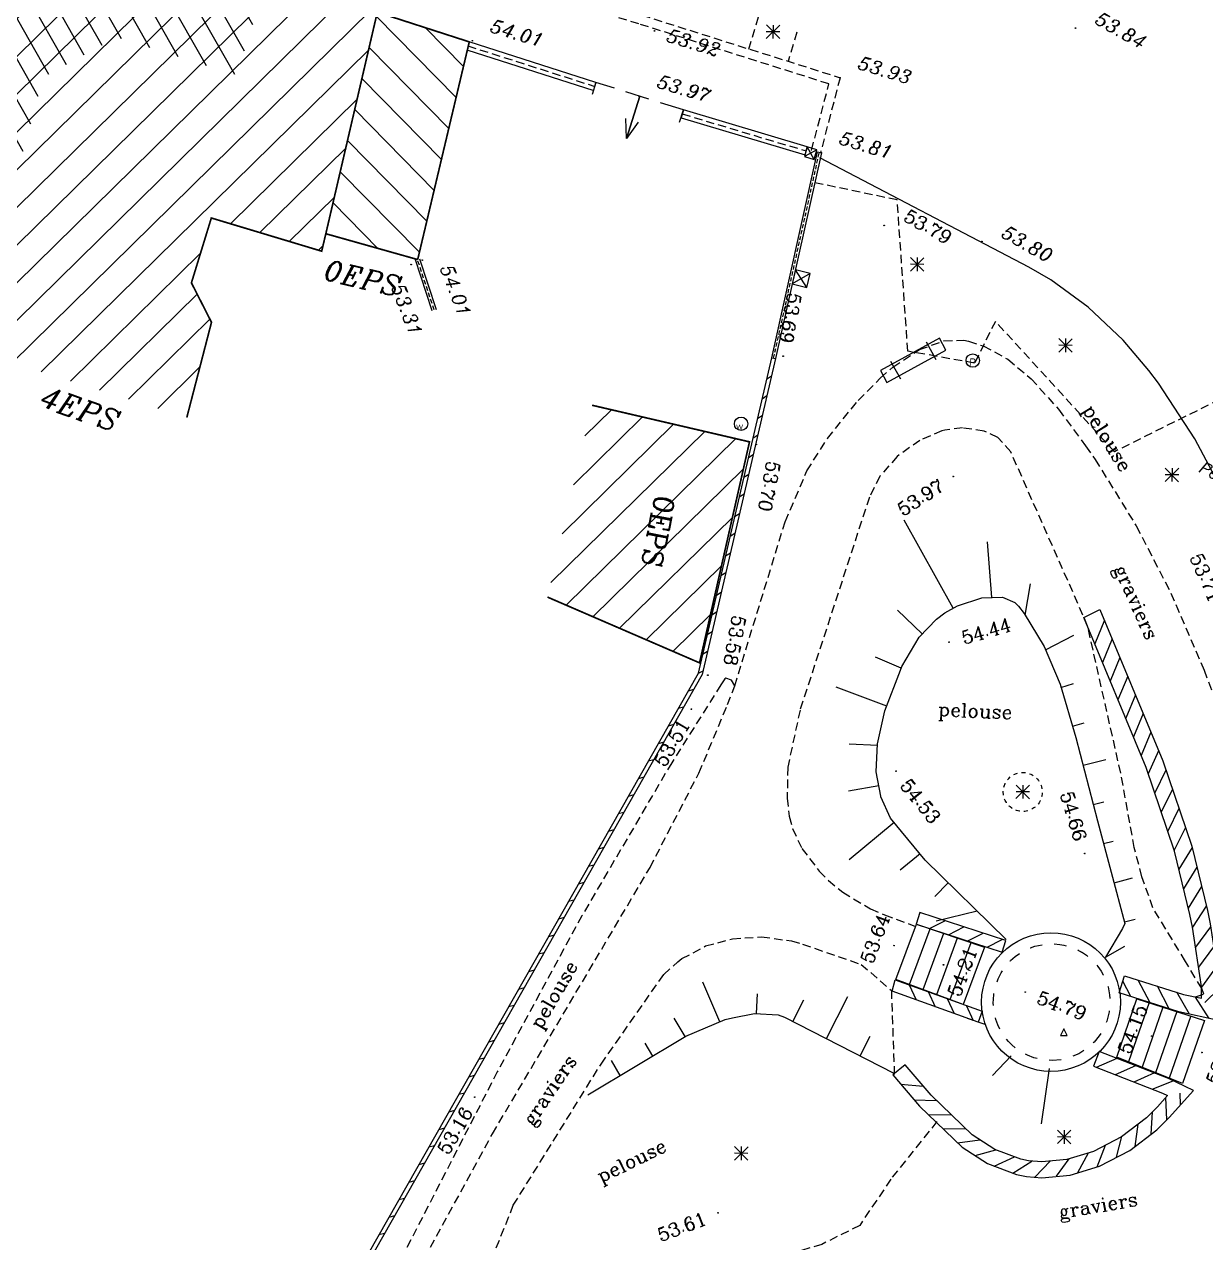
# Model space of a CAD drawing. Extents: x 661856 to 662117, y 6866905 to 6867165.
# Drawn here: x 661922.36 to 661957.48, y 6867058.15 to 6867094.37 of the extents above; entities that cross this region are included whole.
import ezdxf
from ezdxf.enums import TextEntityAlignment as Align

# ---------------------------------------------------------------- set-up
doc = ezdxf.new("R2010")
doc.units = 0
for name, pattern in [('CONTINU', [0]), ('DISCONTIN', [0.75, 0.5, -0.25]), ('HIDDEN', [0.375, 0.25, -0.125]), ('PARALLEL', [0])]:
    doc.linetypes.add(name, pattern=pattern)
doc.layers.get('0').update_dxf_attribs({"linetype": 'CONTINUOUS'})
for name, color, linetype in [('ACCES', 7, 'CONTINU'), ('ARBRES', 3, 'CONTINU'), ('BATI', 6, 'CONTINUOUS'), ('CANEVAS_GEODES', 5, 'CONTINU'), ('CLOTURE', 7, 'CONTINU'), ('COTE_ALTI', 8, 'CONTINU'), ('ESCALIER', 7, 'CONTINU'), ('HACHURE', 7, 'CONTINUOUS'), ('LIGNE_DIVERS', 7, 'CONTINU'), ('MOB-URB', 6, 'CONTINU'), ('MUR', 7, 'CONTINU'), ('NOM_DE_VOIE', 7, 'CONTINU'), ('OBJET_ELECTRIC', 3, 'CONTINU'), ('OUVRAGE_ART_DA', 7, 'CONTINU'), ('OUVRAGE_ART_PI', 7, 'CONTINU'), ('TALUS', 3, 'CONTINU')]:
    doc.layers.add(name, color=color, linetype=linetype)
doc.styles.add('COMPLEX', font='COMPLEX')
doc.styles.add('ITALIC', font='italic.shx', dxfattribs={"height": 0.6})
doc.styles.get("Standard").update_dxf_attribs({"font": 'ARIALUNI.ttf', "height": 2})

# ---------------------------------------------------------------- blocks, each defined once
blk = doc.blocks.new('*X154')
at = {"layer": 'BATI', "color": 7, "linetype": 'CONTINU'}
for p, q in [((610577.137, 133585.394), (610579.17, 133587.427)), ((610577.462, 133586.85), (610578.245, 133587.634)), ((610576.485, 133582.48), (610581.019, 133587.013)), ((610576.811, 133583.937), (610580.095, 133587.22)), ((610576.949, 133581.811), (610581.944, 133586.807)), ((610577.744, 133581.475), (610582.179, 133585.911)), ((610578.539, 133581.139), (610581.866, 133584.466)), ((610579.334, 133580.803), (610581.552, 133583.021)), ((610580.13, 133580.467), (610581.239, 133581.576))]:
    blk.add_line(p, q, dxfattribs=at)
blk = doc.blocks.new('*X155')
at = {"layer": 'MUR', "color": 7, "linetype": 'CONTINU'}
for p, q in [((610582.992, 133588.669), (610582.848, 133588.577)), ((610582.861, 133588.083), (610582.717, 133587.992)), ((610582.731, 133587.498), (610582.586, 133587.406)), ((610582.6, 133586.912), (610582.455, 133586.82)), ((610582.469, 133586.327), (610582.324, 133586.235)), ((610582.338, 133585.741), (610582.193, 133585.649)), ((610582.207, 133585.156), (610582.062, 133585.064)), ((610582.076, 133584.57), (610581.931, 133584.478)), ((610581.945, 133583.984), (610581.801, 133583.893)), ((610581.814, 133583.399), (610581.67, 133583.307)), ((610581.683, 133582.813), (610581.539, 133582.722)), ((610581.552, 133582.228), (610581.408, 133582.136)), ((610581.421, 133581.642), (610581.277, 133581.551)), ((610581.291, 133581.057), (610581.146, 133580.965)), ((610581.16, 133580.471), (610581.015, 133580.379)), ((610581.029, 133579.886), (610580.883, 133579.813)), ((610580.756, 133579.335), (610580.592, 133579.289)), ((610580.464, 133578.811), (610580.3, 133578.764)), ((610580.172, 133578.287), (610580.008, 133578.24)), ((610579.88, 133577.763), (610579.716, 133577.716)), ((610579.588, 133577.239), (610579.424, 133577.192)), ((610579.296, 133576.715), (610579.132, 133576.668)), ((610579.005, 133576.19), (610578.84, 133576.143)), ((610578.713, 133575.666), (610578.548, 133575.619)), ((610578.421, 133575.142), (610578.256, 133575.095)), ((610578.129, 133574.618), (610577.964, 133574.571)), ((610577.837, 133574.094), (610577.672, 133574.047)), ((610577.545, 133573.569), (610577.38, 133573.523)), ((610577.253, 133573.045), (610577.088, 133572.998)), ((610576.961, 133572.521), (610576.796, 133572.474)), ((610576.669, 133571.997), (610576.504, 133571.95)), ((610576.377, 133571.473), (610576.212, 133571.426)), ((610576.085, 133570.948), (610575.921, 133570.902)), ((610575.793, 133570.424), (610575.629, 133570.377)), ((610575.501, 133569.9), (610575.337, 133569.853)), ((610575.209, 133569.376), (610575.045, 133569.329)), ((610574.917, 133568.852), (610574.753, 133568.805)), ((610574.625, 133568.328), (610574.461, 133568.281)), ((610574.334, 133567.803), (610574.169, 133567.757)), ((610574.042, 133567.279), (610573.877, 133567.232)), ((610573.75, 133566.755), (610573.585, 133566.708)), ((610573.458, 133566.231), (610573.293, 133566.184)), ((610573.166, 133565.707), (610573.001, 133565.66)), ((610572.874, 133565.182), (610572.709, 133565.136)), ((610572.582, 133564.658), (610572.417, 133564.611)), ((610572.29, 133564.134), (610572.125, 133564.087)), ((610571.998, 133563.61), (610571.833, 133563.563)), ((610571.706, 133563.086), (610571.541, 133563.039)), ((610571.414, 133562.561), (610571.249, 133562.515)), ((610571.122, 133562.037), (610570.958, 133561.99)), ((610570.83, 133561.513), (610570.666, 133561.466)), ((610570.538, 133560.989), (610570.374, 133560.942)), ((610570.246, 133560.465), (610570.092, 133560.391)), ((610570.142, 133559.9), (610570.005, 133559.798)), ((610570.056, 133559.306), (610569.918, 133559.204)), ((610569.969, 133558.713), (610569.832, 133558.61)), ((610569.882, 133558.119), (610569.745, 133558.017)), ((610569.796, 133557.525), (610569.658, 133557.423)), ((610569.709, 133556.931), (610569.572, 133556.829)), ((610569.622, 133556.338), (610569.485, 133556.235)), ((610569.536, 133555.744), (610569.398, 133555.642)), ((610569.449, 133555.15), (610569.312, 133555.048)), ((610569.362, 133554.557), (610569.225, 133554.454)), ((610569.276, 133553.963), (610569.138, 133553.861)), ((610569.189, 133553.369), (610569.052, 133553.267)), ((610569.102, 133552.776), (610568.965, 133552.673)), ((610569.016, 133552.182), (610568.878, 133552.08)), ((610568.929, 133551.588), (610568.792, 133551.486)), ((610568.842, 133550.994), (610568.705, 133550.892)), ((610568.756, 133550.401), (610568.619, 133550.298)), ((610568.669, 133549.807), (610568.532, 133549.705)), ((610568.582, 133549.213), (610568.445, 133549.111)), ((610568.494, 133548.62), (610568.357, 133548.518)), ((610568.405, 133548.026), (610568.267, 133547.924)), ((610568.316, 133547.433), (610568.178, 133547.331)), ((610568.227, 133546.84), (610568.089, 133546.738)), ((610568.138, 133546.246), (610568, 133546.144)), ((610568.048, 133545.653), (610567.911, 133545.551)), ((610567.959, 133545.059), (610567.822, 133544.958)), ((610567.87, 133544.466), (610567.732, 133544.364)), ((610567.781, 133543.873), (610567.643, 133543.771)), ((610567.692, 133543.279), (610567.554, 133543.178)), ((610567.603, 133542.686), (610567.465, 133542.584)), ((610567.513, 133542.093), (610567.376, 133541.991)), ((610567.424, 133541.499), (610567.287, 133541.398)), ((610567.335, 133540.906), (610567.197, 133540.804)), ((610567.246, 133540.313), (610567.108, 133540.211)), ((610567.157, 133539.719), (610567.019, 133539.618)), ((610567.068, 133539.126), (610566.93, 133539.024))]:
    blk.add_line(p, q, dxfattribs=at)
blk = doc.blocks.new('*X161')
at = {"layer": 'TALUS', "color": 3, "linetype": 'CONTINU'}
for p, q in [((610581.619, 133569.464), (610581.107, 133570.642)), ((610582.708, 133569.718), (610582.734, 133570.302)), ((610583.787, 133569.493), (610584.111, 133570.141)), ((610584.791, 133568.99), (610585.423, 133570.251)), ((610580.59, 133569.014), (610580.259, 133569.558)), ((610585.796, 133568.488), (610586.09, 133569.076)), ((610579.632, 133568.429), (610579.401, 133568.808)), ((610578.673, 133567.845), (610578.405, 133568.284)), ((610586.8, 133567.985), (610586.8, 133567.985))]:
    blk.add_line(p, q, dxfattribs=at)
blk = doc.blocks.new('*X162')
at = {"layer": 'MUR', "color": 7, "linetype": 'CONTINU'}
for p, q in [((610592.953, 133581.5), (610592.67, 133580.799)), ((610593.187, 133580.947), (610592.904, 133580.247)), ((610593.422, 133580.395), (610593.139, 133579.695)), ((610593.657, 133579.843), (610593.374, 133579.142)), ((610593.891, 133579.291), (610593.608, 133578.59)), ((610594.126, 133578.739), (610593.843, 133578.038)), ((610594.361, 133578.186), (610594.078, 133577.486)), ((610594.595, 133577.634), (610594.293, 133576.945)), ((610594.819, 133577.059), (610594.49, 133576.378)), ((610595.016, 133576.492), (610594.687, 133575.812)), ((610595.214, 133575.925), (610594.885, 133575.245)), ((610595.411, 133575.359), (610595.082, 133574.679)), ((610595.613, 133574.769), (610595.225, 133574.12)), ((610595.759, 133574.187), (610595.372, 133573.539)), ((610595.906, 133573.605), (610595.518, 133572.957)), ((610596.052, 133573.023), (610595.647, 133572.395)), ((610596.185, 133572.414), (610595.742, 133571.802)), ((610596.28, 133571.822), (610595.837, 133571.21)), ((610596.375, 133571.23), (610595.93, 133570.617)), ((610593.829, 133570.319), (610593.59, 133570.77)), ((610594.403, 133570.142), (610594.049, 133570.81)), ((610594.976, 133569.966), (610594.622, 133570.634)), ((610595.581, 133569.812), (610595.196, 133570.457)), ((610596.168, 133569.689), (610595.754, 133570.322)), ((610596.464, 133570.595), (610596.031, 133570.158))]:
    blk.add_line(p, q, dxfattribs=at)
blk = doc.blocks.new('*X163')
at = {"layer": 'MUR', "color": 7, "linetype": 'CONTINU'}
for p, q in [((610589.511, 133569.453), (610588.985, 133569.622)), ((610590.293, 133568.527), (610589.739, 133567.936)), ((610591.419, 133568.161), (610591.201, 133566.514)), ((610593.429, 133568.478), (610592.822, 133568.204)), ((610593.99, 133568.265), (610593.383, 133567.992)), ((610594.551, 133568.053), (610593.944, 133567.779)), ((610595.124, 133567.823), (610594.506, 133567.567)), ((610587.02, 133567.652), (610587.684, 133567.604)), ((610595.339, 133567.116), (610595.318, 133567.462)), ((610587.413, 133567.198), (610588.077, 133567.183)), ((610594.93, 133566.661), (610594.901, 133567.331)), ((610587.847, 133566.752), (610588.512, 133566.77)), ((610594.469, 133566.231), (610594.503, 133566.897)), ((610588.282, 133566.339), (610588.948, 133566.357)), ((610593.995, 133565.863), (610594.078, 133566.523)), ((610588.718, 133565.927), (610589.383, 133566.021)), ((610593.445, 133565.536), (610593.604, 133566.155)), ((610589.243, 133565.553), (610589.853, 133565.732)), ((610592.299, 133565.07), (610592.608, 133565.659)), ((610592.872, 133565.248), (610593.112, 133565.892)), ((610589.81, 133565.246), (610590.415, 133565.523)), ((610590.372, 133565.036), (610590.931, 133565.403)), ((610591.027, 133564.924), (610591.487, 133565.41)), ((610591.665, 133564.956), (610592.035, 133565.48))]:
    blk.add_line(p, q, dxfattribs=at)
blk = doc.blocks.new('*X164')
at = {"layer": 'MUR', "color": 7, "linetype": 'CONTINU'}
for p, q in [((610587.238, 133570.614), (610587.453, 133570.167)), ((610587.804, 133570.415), (610588.019, 133569.968)), ((610588.371, 133570.217), (610588.585, 133569.77)), ((610588.937, 133570.018), (610589.152, 133569.571))]:
    blk.add_line(p, q, dxfattribs=at)
blk = doc.blocks.new('*X165')
at = {"layer": 'MUR', "color": 7, "linetype": 'CONTINU'}
for p, q in [((610587.828, 133572.294), (610588.279, 133572.528)), ((610588.4, 133572.113), (610588.851, 133572.347)), ((610588.972, 133571.932), (610589.423, 133572.166)), ((610589.544, 133571.751), (610589.995, 133571.985))]:
    blk.add_line(p, q, dxfattribs=at)
blk = doc.blocks.new('*X166')
at = {"layer": 'TALUS', "color": 3, "linetype": 'CONTINU'}
for p, q in [((610588.452, 133581.818), (610586.974, 133584.421)), ((610589.594, 133582.151), (610589.455, 133583.805)), ((610590.59, 133581.634), (610590.747, 133582.561)), ((610587.539, 133581.048), (610586.797, 133581.745)), ((610591.21, 133580.603), (610592.046, 133581.048)), ((610586.92, 133580.02), (610586.158, 133580.347)), ((610586.501, 133578.891), (610584.988, 133579.448)), ((610591.677, 133579.494), (610592.051, 133579.609)), ((610592.03, 133578.343), (610592.379, 133578.45)), ((610586.232, 133577.72), (610585.398, 133577.748)), ((610592.355, 133577.184), (610593.024, 133577.364)), ((610586.286, 133576.524), (610585.383, 133576.352)), ((610592.667, 133576.021), (610592.98, 133576.105)), ((610586.755, 133575.432), (610585.42, 133574.313)), ((610592.984, 133574.86), (610593.266, 133574.937)), ((610587.529, 133574.509), (610586.942, 133574.018)), ((610588.377, 133573.656), (610587.983, 133573.247)), ((610593.303, 133573.699), (610593.849, 133573.849)), ((610589.244, 133572.822), (610588.023, 133572.507)), ((610593.623, 133572.538), (610593.938, 133572.625)), ((610593.07, 133571.486), (610593.638, 133571.813))]:
    blk.add_line(p, q, dxfattribs=at)
blk = doc.blocks.new('*X196')
at = {"layer": 'MUR', "color": 7, "linetype": 'CONTINU'}
for p, q in [((610572.431, 133592.069), (610572.431, 133592.071)), ((610572.496, 133591.88), (610572.453, 133592.006)), ((610572.56, 133591.691), (610572.517, 133591.817)), ((610572.624, 133591.502), (610572.581, 133591.628)), ((610572.689, 133591.313), (610572.646, 133591.439)), ((610572.753, 133591.124), (610572.71, 133591.25)), ((610572.817, 133590.935), (610572.774, 133591.061)), ((610572.882, 133590.746), (610572.839, 133590.872)), ((610572.946, 133590.557), (610572.903, 133590.683))]:
    blk.add_line(p, q, dxfattribs=at)
blk = doc.blocks.new('*X201')
at = {"layer": 'BATI', "color": 7, "linetype": 'CONTINU'}
for p, q in [((610558.015, 133596.662), (610563.305, 133601.952)), ((610557.587, 133595.102), (610564.149, 133601.664)), ((610556.731, 133591.983), (610565.85, 133601.102)), ((610557.159, 133593.543), (610564.993, 133601.377)), ((610556.303, 133590.424), (610566.707, 133600.828)), ((610556.941, 133589.931), (610567.564, 133600.553)), ((610558.443, 133598.221), (610560.804, 133600.582)), ((610557.809, 133589.668), (610568.421, 133600.279)), ((610558.677, 133589.404), (610569.278, 133600.005)), ((610559.545, 133589.141), (610570.135, 133599.73)), ((610560.413, 133588.877), (610570.991, 133599.456)), ((610561.281, 133588.614), (610570.927, 133598.26)), ((610566.867, 133593.068), (610570.602, 133596.803)), ((610567.743, 133592.813), (610570.276, 133595.346)), ((610568.619, 133592.557), (610569.951, 133593.889)), ((610569.495, 133592.302), (610569.622, 133592.43)), ((610562.149, 133588.35), (610565.987, 133592.189)), ((610563.016, 133588.087), (610565.896, 133590.967)), ((610563.884, 133587.823), (610566.284, 133590.222)), ((610564.752, 133587.56), (610565.998, 133588.805))]:
    blk.add_line(p, q, dxfattribs=at)
blk = doc.blocks.new('*X210')
at = {"layer": 'MUR', "color": 7, "linetype": 'CONTINU'}
for p, q in [((610584.328, 133595.197), (610584.353, 133595.314)), ((610584.253, 133594.844), (610584.278, 133594.962)), ((610584.29, 133595.021), (610584.315, 133595.138)), ((610584.178, 133594.492), (610584.203, 133594.61)), ((610584.215, 133594.668), (610584.24, 133594.786)), ((610584.102, 133594.14), (610584.128, 133594.257)), ((610584.14, 133594.316), (610584.165, 133594.433)), ((610584.027, 133593.787), (610584.052, 133593.905)), ((610584.065, 133593.964), (610584.09, 133594.081)), ((610583.952, 133593.435), (610583.977, 133593.553)), ((610583.99, 133593.611), (610584.015, 133593.729)), ((610583.877, 133593.083), (610583.902, 133593.2)), ((610583.915, 133593.259), (610583.94, 133593.376)), ((610583.802, 133592.731), (610583.827, 133592.848)), ((610583.84, 133592.907), (610583.865, 133593.024)), ((610583.727, 133592.378), (610583.752, 133592.496)), ((610583.765, 133592.554), (610583.79, 133592.672)), ((610583.652, 133592.026), (610583.677, 133592.143)), ((610583.69, 133592.202), (610583.715, 133592.32)), ((610583.577, 133591.674), (610583.602, 133591.791)), ((610583.614, 133591.85), (610583.639, 133591.967)), ((610583.502, 133591.321), (610583.527, 133591.439)), ((610583.539, 133591.498), (610583.564, 133591.615)), ((610583.427, 133590.969), (610583.452, 133591.087)), ((610583.464, 133591.145), (610583.489, 133591.263)), ((610583.352, 133590.617), (610583.377, 133590.734)), ((610583.389, 133590.793), (610583.414, 133590.91)), ((610583.277, 133590.264), (610583.302, 133590.382)), ((610583.314, 133590.441), (610583.339, 133590.558)), ((610583.202, 133589.912), (610583.227, 133590.03)), ((610583.239, 133590.088), (610583.264, 133590.206)), ((610583.126, 133589.56), (610583.151, 133589.677)), ((610583.164, 133589.736), (610583.189, 133589.853)), ((610583.051, 133589.208), (610583.076, 133589.325)), ((610583.089, 133589.384), (610583.114, 133589.501))]:
    blk.add_line(p, q, dxfattribs=at)
blk = doc.blocks.new('*X218')
at = {"layer": 'MUR', "color": 7, "linetype": 'CONTINU'}
for p, q in [((610580.271, 133596.448), (610580.507, 133596.379)), ((610580.626, 133596.345), (610580.863, 133596.276)), ((610580.981, 133596.242), (610581.218, 133596.173)), ((610581.336, 133596.139), (610581.573, 133596.071)), ((610581.691, 133596.036), (610581.928, 133595.968)), ((610582.046, 133595.934), (610582.283, 133595.865)), ((610582.401, 133595.831), (610582.638, 133595.762)), ((610582.756, 133595.728), (610582.993, 133595.659)), ((610583.112, 133595.625), (610583.348, 133595.557)), ((610583.467, 133595.522), (610583.703, 133595.454)), ((610583.822, 133595.419), (610583.965, 133595.378))]:
    blk.add_line(p, q, dxfattribs=at)
blk = doc.blocks.new('*X219')
at = {"layer": 'MUR', "color": 7, "linetype": 'CONTINU'}
for p, q in [((610573.884, 133598.415), (610574.123, 133598.341)), ((610574.242, 133598.304), (610574.481, 133598.23)), ((610574.6, 133598.193), (610574.839, 133598.119)), ((610574.958, 133598.082), (610575.197, 133598.008)), ((610575.316, 133597.971), (610575.555, 133597.897)), ((610575.674, 133597.86), (610575.913, 133597.786)), ((610576.032, 133597.749), (610576.271, 133597.675)), ((610576.39, 133597.638), (610576.628, 133597.564)), ((610576.748, 133597.527), (610576.986, 133597.453)), ((610577.106, 133597.416), (610577.344, 133597.342)), ((610577.464, 133597.305), (610577.669, 133597.242))]:
    blk.add_line(p, q, dxfattribs=at)
blk = doc.blocks.new('*X220')
at = {"layer": 'BATI', "color": 7, "linetype": 'CONTINU'}
for p, q in [((610571.153, 133599.268), (610573.544, 133596.877)), ((610572.603, 133598.949), (610573.754, 133597.798)), ((610570.946, 133598.343), (610573.334, 133595.956)), ((610570.739, 133597.419), (610573.124, 133595.034)), ((610570.533, 133596.494), (610572.913, 133594.113)), ((610570.326, 133595.569), (610572.703, 133593.192)), ((610570.119, 133594.644), (610572.493, 133592.27)), ((610569.913, 133593.72), (610571.26, 133592.372))]:
    blk.add_line(p, q, dxfattribs=at)
blk = doc.blocks.new('P25500')
blk.add_line((0.163903, -0.369699), (0.129152, -0.335036))
for points in [[(0.166073, 0.370863), (0.183279, 0.386895), (0.240339, 0.427289), (0.250381, 0.432352)], [(0.346058, 0.473786), (0.393492, 0.488524), (0.447862, 0.496059)], [(0.552251, 0.497131), (0.628495, 0.483207), (0.65405, 0.474117)], [(0.749304, 0.431807), (0.773723, 0.41842), (0.821806, 0.382676), (0.834288, 0.371264)], [(0.04388, 0.203078), (0.047162, 0.211984), (0.087112, 0.281999), (0.096247, 0.293344)], [(0.903981, 0.293509), (0.925474, 0.262625), (0.945583, 0.226839), (0.956683, 0.203328)], [(0.000012, 0.003507), (0.005023, 0.070696), (0.011897, 0.10375)], [(0.000056, 0), (0.000012, 0.003507)], [(0.988827, 0.103903), (0.995897, 0.063924), (0.999758, 0.015542), (0.999532, 0)], [(0.043449, -0.20327), (0.036562, -0.187685), (0.020641, -0.142178), (0.011649, -0.107299), (0.011176, -0.103903)], [(0.98854, -0.103842), (0.984347, -0.124128), (0.974265, -0.158344), (0.96036, -0.195113), (0.956422, -0.203212)], [(0.165752, -0.37122), (0.158919, -0.365601), (0.133158, -0.339745), (0.105807, -0.307591), (0.095647, -0.29378)], [(0.904128, -0.293616), (0.889466, -0.313554), (0.850883, -0.356204), (0.834358, -0.371342)], [(0.345752, -0.474728), (0.299747, -0.458147), (0.267756, -0.44279), (0.250518, -0.432116)], [(0.552253, -0.497153), (0.550077, -0.497486), (0.510872, -0.499882), (0.447858, -0.496096)], [(0.749856, -0.432763), (0.744138, -0.436345), (0.695951, -0.460003), (0.655672, -0.475149), (0.654488, -0.475464)]]:
    blk.add_lwpolyline(points)
blk = doc.blocks.new('P22500')
blk.add_circle((0, 0), 1)
blk.add_text('W', height=0.758).set_placement((-0.72, -0.88), (0.28, -0.88), align=Align.ALIGNED)
blk = doc.blocks.new('P30700')
at = {"color": 0}
blk.add_circle((0, 0), 0.05, dxfattribs=at)
blk.add_attdef('COTE30700', text='', height=0.3).set_placement((0, 0.3), align=Align.CENTER)
blk = doc.blocks.new('P30800')
at = {"color": 0}
blk.add_circle((0, 0), 0.05, dxfattribs=at)
blk.add_attdef('COTE30800', text='', height=0.3).set_placement((0, -0.6), align=Align.CENTER)
blk = doc.blocks.new('P30200')
at = {"color": 0}
blk.add_circle((0, 0), 0.05, dxfattribs=at)
blk.add_attdef('COTE30200', (0.3, -0.15), '', height=0.3)
blk = doc.blocks.new('P30100')
at = {"color": 0}
blk.add_circle((0, 0), 0.05, dxfattribs=at)
blk.add_attdef('COTE30100', (0.3, 0.3), '', height=0.3)
blk = doc.blocks.new('P30500')
at = {"color": 0}
blk.add_circle((0, 0), 0.05, dxfattribs=at)
blk.add_attdef('COTE30500', text='', height=0.3).set_placement((-0.3, -0.15), align=Align.RIGHT)
blk = doc.blocks.new('P30400')
at = {"color": 0}
blk.add_circle((0, 0), 0.05, dxfattribs=at)
blk.add_attdef('COTE30400', text='', height=0.3).set_placement((-0.3, 0.3), align=Align.RIGHT)
blk = doc.blocks.new('P30300')
at = {"color": 0}
blk.add_circle((0, 0), 0.05, dxfattribs=at)
blk.add_attdef('COTE30300', (0.3, -0.6), '', height=0.3)
blk = doc.blocks.new('P22100', base_point=(1, 1))
blk.add_circle((1, 1), 1)
blk.add_text('P', height=1.07).set_placement((0.5, 0.25), (1.5, 0.25), align=Align.ALIGNED)
blk = doc.blocks.new('P24100')
blk.add_lwpolyline([(0, 0), (2, 0), (2, 0.4), (0, 0.4)], close=True)
for points in [[(0.4, -0.1), (0.4, 0.5)], [(1.6, -0.1), (1.6, 0.5)]]:
    blk.add_lwpolyline(points)
blk = doc.blocks.new('P20900')
for p, q in [((0.999, 0), (0, 0.497)), ((0, 0), (0.999, 0.497)), ((0, 0.497), (0, 0)), ((0.999, 0.497), (0, 0.497)), ((0.999, 0), (0.999, 0.497)), ((0, 0), (0.999, 0))]:
    blk.add_line(p, q)
blk = doc.blocks.new('P23000')
at = {"color": 3}
for p, q in [((-1, 1), (1, -1)), ((1, 1), (-1, -1)), ((1, 0), (-1, 0)), ((0, 1), (0, -1))]:
    blk.add_line(p, q, dxfattribs=at)
blk = doc.blocks.new('P29600')
blk.add_lwpolyline([(0, 0), (1, 0), (1, 1), (0, 1), (0, 0), (1, 1), (0, 1), (1, 0)])
blk = doc.blocks.new('SU413')
at = {"color": 0, "linetype": 'CONTINUOUS'}
for points in [[(0.429, 1), (0.5, 1.75), (0.571, 1)], [(0.5, 0), (0.5, 1.75), (0.5, 0)], [(0, 0.5), (0, 0)], [(1, 0), (1, 0.5)]]:
    blk.add_lwpolyline(points, dxfattribs=at)
at = {"color": 0, "linetype": 'DISCONTIN'}
blk.add_lwpolyline([(0, 0), (1, 0)], dxfattribs=at)
blk = doc.blocks.new('P26700')
blk.add_lwpolyline([(0, 0.65972), (-0.5, -0.34028), (0.5, -0.34028)], close=True)
blk.add_circle((0, 0), 0.01658)

msp = doc.modelspace()

# ---------------------------------------------------------------- hatches: boundary and pattern name
at = {"layer": 'HACHURE', "linetype": 'CONTINUOUS', "ltscale": 2}
h = msp.add_hatch(dxfattribs=at)
h.set_pattern_fill('_USER', color=256, scale=0.6, angle=119.6466, style=0, pattern_type=0)
h.set_pattern_definition([(119.6466, (661958.265, 6866695.073), (-0.5214558, -0.2967893), [])])
h.paths.add_polyline_path([(661929.58, 6867095.716), (661928.68, 6867092.854), (661925.099, 6867093.98), (661922.927, 6867092.792), (661920.518, 6867084.019), (661917.625, 6867084.813), (661920.371, 6867094.812), (661924.78, 6867097.226)])

# ---------------------------------------------------------------- linework, layer by layer
at = {"layer": 'BATI', "color": 7, "linetype": 'CONTINU', "const_width": 0.05}
for points in [[(661917.818, 6867085.611), (661920.445, 6867094.871), (661924.942, 6867097.374), (661926.632, 6867096.78), (661932.85, 6867094.73), (661931.319, 6867088.143), (661931.196, 6867087.624), (661927.915, 6867088.611), (661927.323, 6867086.682), (661927.92, 6867085.51), (661927.186, 6867082.679)], [(661934.05, 6867087.375), (661935.584, 6867093.847), (661932.85, 6867094.73)], [(661931.319, 6867088.143), (661934.05, 6867087.375)], [(661937.91, 6867077.339), (661942.43, 6867075.384), (661943.915, 6867081.955), (661939.236, 6867083.043)]]:
    msp.add_lwpolyline(points, dxfattribs=at)
at = {"layer": 'CLOTURE', "color": 7, "linetype": 'CONTINU'}
msp.add_lwpolyline([(661962.568, 6867064.815), (661962.44, 6867066.374), (661962.047, 6867069.029), (661961.59, 6867070.898), (661960.751, 6867073.57), (661960.007, 6867075.657), (661959.441, 6867077.161), (661958.173, 6867080.125), (661957.154, 6867082.044), (661956.072, 6867083.697), (661955.789, 6867084.073), (661955.023, 6867084.977), (661953.987, 6867085.961), (661952.877, 6867086.775), (661952.222, 6867087.153), (661946.006, 6867090.399)], dxfattribs=at)
at = {"layer": 'ESCALIER', "color": 7, "linetype": 'CONTINU'}
for p, q in [((661948.268, 6867065.967), (661948.878, 6867067.618)), ((661948.878, 6867067.618), (661950.902, 6867066.932)), ((661948.673, 6867065.818), (661949.286, 6867067.48)), ((661949.077, 6867065.669), (661949.694, 6867067.342)), ((661949.481, 6867065.52), (661950.101, 6867067.203)), ((661949.885, 6867065.371), (661950.509, 6867067.065)), ((661950.902, 6867066.932), (661950.268, 6867065.229)), ((661950.268, 6867065.229), (661948.268, 6867065.967)), ((661954.833, 6867063.656), (661955.427, 6867065.399)), ((661955.427, 6867065.399), (661957.445, 6867064.752)), ((661955.794, 6867065.282), (661955.181, 6867063.518)), ((661956.207, 6867065.149), (661955.584, 6867063.358)), ((661956.62, 6867065.017), (661955.987, 6867063.198)), ((661957.033, 6867064.885), (661956.39, 6867063.038)), ((661957.445, 6867064.752), (661956.792, 6867062.878)), ((661956.792, 6867062.878), (661954.833, 6867063.656))]:
    msp.add_line(p, q, dxfattribs=at)
at = {"layer": 'LIGNE_DIVERS', "color": 7, "linetype": 'HIDDEN'}
for points in [[(661916.29, 6867096.79), (661922.474, 6867100.326), (661930.515, 6867097.825), (661940.711, 6867094.643), (661946.606, 6867092.783), (661946.025, 6867090.551)], [(661945.759, 6867090.62), (661946.274, 6867092.599), (661940.629, 6867094.381), (661930.432, 6867097.562), (661922.506, 6867100.028), (661916.672, 6867096.69)], [(661943.899, 6867093.63), (661944.291, 6867094.969), (661945.211, 6867094.669)], [(661945.323, 6867094.133), (661945.063, 6867093.266)], [(661982.836, 6867058.438), (661982.516, 6867060.666), (661981.539, 6867062.729), (661980.735, 6867062.23), (661978.715, 6867064.887), (661980.023, 6867066.029), (661976.463, 6867071.391), (661971.247, 6867078.436), (661970.228, 6867077.039), (661968.294, 6867077.828), (661965.259, 6867081.086), (661961.585, 6867085.052), (661954.766, 6867081.662), (661951.224, 6867085.538), (661950.606, 6867084.295), (661948.623, 6867084.651), (661948.306, 6867089.147), (661945.815, 6867089.67)], [(661943.475, 6867074.699), (661944.974, 6867079.58), (661945.621, 6867081.091), (661946.231, 6867082.058), (661947.149, 6867083.189), (661947.801, 6867083.85), (661948.178, 6867084.18), (661948.971, 6867084.7), (661949.696, 6867084.957), (661950.287, 6867084.975), (661950.426, 6867084.948), (661950.866, 6867084.806), (661951.597, 6867084.409), (661952.291, 6867083.833), (661953.102, 6867082.923), (661953.905, 6867081.838), (661954.19, 6867081.431), (661955.413, 6867079.456), (661956.442, 6867077.46), (661957.427, 6867075.169), (661957.693, 6867074.471)], [(661933.171, 6867055.702), (661936.275, 6867061.384), (661940.958, 6867069.303), (661942.41, 6867072.107), (661943.263, 6867074.142), (661943.475, 6867074.699), (661943.381, 6867074.874), (661943.214, 6867074.932), (661943.183, 6867074.908), (661943.067, 6867074.731), (661941.602, 6867072.414), (661938.934, 6867067.865), (661936.417, 6867063.228), (661932.943, 6867056.468)], [(661934.436, 6867053.117), (661936.893, 6867059.255), (661939.502, 6867063.454), (661941.363, 6867066.118), (661941.786, 6867066.498), (661941.906, 6867066.589), (661942.61, 6867066.966), (661943.405, 6867067.181), (661944.276, 6867067.237), (661945.165, 6867067.116), (661945.492, 6867067.019), (661947.234, 6867066.417), (661948.132, 6867065.645), (661948.221, 6867063.128)], [(661949.487, 6867061.748), (661948.114, 6867060.03), (661947.193, 6867058.658), (661946.064, 6867058.094), (661945.1, 6867057.807), (661944.194, 6867057.728), (661942.108, 6867057.369), (661942.072, 6867057.351), (661941.53, 6867057.077), (661939.167, 6867055.683), (661937.955, 6867054.767), (661937.067, 6867053.945), (661936.814, 6867053.681), (661935.682, 6867052.363), (661934.792, 6867051.059), (661934.176, 6867049.848), (661934.098, 6867049.655), (661933.794, 6867048.888)]]:
    msp.add_lwpolyline(points, dxfattribs=at)
at = {"layer": 'MUR', "color": 7, "linetype": 'CONTINUOUS'}
for points in [[(661939.29, 6867092.4), (661939.35, 6867092.643), (661935.583, 6867093.846)], [(661935.507, 6867093.609), (661939.29, 6867092.4)], [(661945.567, 6867090.486), (661945.633, 6867090.723), (661941.95, 6867091.823), (661941.879, 6867091.587), (661945.567, 6867090.486)], [(661944.575, 6867084.455), (661945.935, 6867090.582)], [(661945.935, 6867090.582), (661946.051, 6867090.55), (661944.692, 6867084.429)], [(661934.481, 6867085.855), (661933.971, 6867087.394)], [(661934.104, 6867087.396), (661934.601, 6867085.895)], [(661944.574, 6867084.457), (661944.692, 6867084.429)], [(661953.854, 6867076.737), (661954.335, 6867076.972)], [(661956.204, 6867072.466), (661957.063, 6867069.934), (661957.527, 6867068.018), (661957.61, 6867067.623), (661957.887, 6867065.797), (661957.885, 6867065.184), (661957.857, 6867064.753), (661956.676, 6867065.01), (661954.905, 6867065.571), (661955.067, 6867066.081), (661956.813, 6867065.527), (661957.352, 6867065.41), (661957.352, 6867065.41), (661957.353, 6867065.758), (661957.084, 6867067.527), (661957.005, 6867067.9), (661956.548, 6867069.785), (661955.704, 6867072.277)], [(661948.977, 6867067.96), (661948.865, 6867067.619)], [(661951.429, 6867066.784), (661951.539, 6867067.126)], [(661948.158, 6867065.622), (661948.246, 6867065.963)], [(661950.833, 6867065.031), (661950.714, 6867064.701)], [(661948.971, 6867062.202), (661950.238, 6867060.981), (661950.995, 6867060.497), (661951.85, 6867060.17), (661952.148, 6867060.111), (661952.606, 6867060.075), (661953.444, 6867060.156), (661954.317, 6867060.421), (661955.225, 6867060.888), (661956.027, 6867061.5), (661956.388, 6867061.863), (661957.116, 6867062.672), (661956.376, 6867063.025), (661954.311, 6867063.827), (661954.141, 6867063.388), (661956.189, 6867062.593), (661956.344, 6867062.519), (661956.045, 6867062.187), (661955.716, 6867061.855), (661954.973, 6867061.288), (661954.139, 6867060.858), (661953.352, 6867060.62), (661952.602, 6867060.547), (661952.212, 6867060.579), (661951.98, 6867060.624), (661951.207, 6867060.919), (661950.531, 6867061.352), (661949.315, 6867062.525)], [(661948.543, 6867063.433), (661948.179, 6867063.134)]]:
    msp.add_lwpolyline(points, dxfattribs=at)
at = {"layer": 'MUR', "color": 7, "linetype": 'PARALLEL'}
for points in [[(661928.024, 6867034.022), (661929.667, 6867044.356), (661931.437, 6867055.797), (661942.394, 6867075.081), (661944.574, 6867084.457)], [(661944.692, 6867084.429), (661942.508, 6867075.036), (661931.554, 6867055.757), (661929.787, 6867044.337), (661928.144, 6867034.003)], [(661954.335, 6867076.972), (661956.204, 6867072.466)], [(661955.704, 6867072.277), (661953.854, 6867076.737)], [(661951.539, 6867067.126), (661948.977, 6867067.96)], [(661948.865, 6867067.619), (661951.429, 6867066.784)], [(661948.246, 6867065.963), (661950.833, 6867065.031)], [(661950.714, 6867064.701), (661948.158, 6867065.622)], [(661949.315, 6867062.525), (661948.543, 6867063.433)], [(661948.179, 6867063.134), (661948.971, 6867062.202)]]:
    msp.add_lwpolyline(points, dxfattribs=at)
at = {"layer": 'OUVRAGE_ART_DA', "color": 7, "linetype": 'CONTINU'}
msp.add_circle((661952.878, 6867065.298), 2.063, dxfattribs=at)
at = {"layer": 'TALUS', "color": 3, "linetype": 'HIDDEN'}
msp.add_lwpolyline([(661957.177, 6867065.449), (661957.419, 6867065.531), (661957.358, 6867065.699), (661956.875, 6867066.508), (661955.91, 6867068.1), (661955.583, 6867069.026), (661955.354, 6867069.89), (661954.952, 6867072.107), (661953.967, 6867076.475), (661953.829, 6867076.805), (661951.682, 6867081.66), (661951.299, 6867082.088), (661950.892, 6867082.274), (661950.247, 6867082.37), (661949.723, 6867082.306), (661949.636, 6867082.281), (661948.98, 6867082), (661948.307, 6867081.522), (661947.789, 6867080.933), (661947.479, 6867080.307), (661945.417, 6867073.981), (661945.051, 6867072.287), (661945.034, 6867071.359), (661945.098, 6867070.823), (661945.194, 6867070.455), (661945.475, 6867069.861), (661945.99, 6867069.186), (661946.263, 6867068.915), (661946.687, 6867068.565), (661947.512, 6867068.066), (661947.927, 6867067.89), (661948.851, 6867067.548)], dxfattribs=at)
at = {"layer": 'TALUS', "color": 3, "linetype": 'CONTINUOUS'}
for points in [[(661951.547, 6867067.162), (661949.142, 6867069.515), (661948.11, 6867070.767), (661947.822, 6867071.402), (661947.815, 6867071.424), (661947.683, 6867072.148), (661947.718, 6867072.974), (661947.943, 6867073.959), (661948.4, 6867075.168), (661948.447, 6867075.275), (661948.96, 6867076.149), (661949.474, 6867076.686), (661949.721, 6867076.868), (661950.094, 6867077.075), (661950.823, 6867077.322), (661951.439, 6867077.338), (661951.805, 6867077.174), (661951.911, 6867077.068), (661952.077, 6867076.853), (661952.673, 6867075.875), (661953.148, 6867074.749), (661953.621, 6867073.16), (661954.264, 6867070.683), (661955.076, 6867067.632), (661955.004, 6867067.488), (661954.5, 6867066.635)], [(661939.109, 6867062.541), (661942.022, 6867064.283), (661943.188, 6867064.777), (661943.405, 6867064.832), (661944.068, 6867064.958), (661944.77, 6867064.92), (661944.956, 6867064.847), (661948.201, 6867063.188)]]:
    msp.add_lwpolyline(points, dxfattribs=at)

# ---------------------------------------------------------------- block references
at = {"layer": 'ACCES', "color": 7, "linetype": 'CONTINU', "xscale": 2.726107000122109, "yscale": 0.7537628001465646, "rotation": 162.5117627068794}
msp.add_blockref('SU413', (661941.95, 6867091.823), dxfattribs=at)
at = {"layer": 'ARBRES', "color": 3, "linetype": 'CONTINU', "xscale": 0.1999999999095632, "yscale": 0.1999999999095632, "rotation": 359.5109626559351}
for p in [(661944.615, 6867094.149), (661948.899, 6867087.233), (661953.308, 6867084.824), (661956.474, 6867080.972), (661952.038, 6867071.546), (661953.271, 6867061.287), (661943.67, 6867060.799)]:
    msp.add_blockref('P23000', p, dxfattribs=at)
at = {"layer": 'BATI', "color": 7, "linetype": 'CONTINU', "rotation": 359.5109627095217}
for name in ['*X201', '*X220', '*X154']:
    msp.add_blockref(name, (50243.611, 6738711.553), dxfattribs=at)
at = {"layer": 'CANEVAS_GEODES', "color": 5, "linetype": 'CONTINU', "xscale": 0.1999999999095632, "yscale": 0.1999999999095632, "rotation": 359.5109626559351}
msp.add_blockref('P26700', (661953.26, 6867064.373), dxfattribs=at)
at = {"layer": 'COTE_ALTI', "color": 8}
ref = msp.add_blockref('P30100', (661935.676, 6867093.882, 54.008), dxfattribs=dict(at, xscale=0.2000000000932818, yscale=0.2000000000932818, rotation=343.3109654157499))
ref.add_attrib('COTE30100', '54.01', (661936.174, 6867094.15, 54.008), dxfattribs={"color": 8, "height": 0.4, "rotation": 343.311, "style": 'ITALIC'})
ref = msp.add_blockref('P30100', (661953.607, 6867094.26, 53.845), dxfattribs=dict(at, xscale=0.2000000001169447, yscale=0.2000000001169447, rotation=330.7109657668321))
ref.add_attrib('COTE30100', '53.84', (661954.152, 6867094.413, 53.845), dxfattribs={"color": 8, "height": 0.4, "rotation": 330.711, "style": 'ITALIC'})
ref = msp.add_blockref('P30200', (661941.091, 6867094.172, 53.919), dxfattribs=dict(at, xscale=0.2000000000932818, yscale=0.2000000000932818, rotation=343.3109654157499))
ref.add_attrib('COTE30200', '53.92', (661941.417, 6867093.865, 53.919), dxfattribs={"color": 8, "height": 0.4, "rotation": 343.311, "style": 'ITALIC'})
ref = msp.add_blockref('P30100', (661946.606, 6867092.783, 53.926), dxfattribs=dict(at, xscale=0.2000000000932818, yscale=0.2000000000932818, rotation=343.3109654157499))
ref.add_attrib('COTE30100', '53.93', (661947.104, 6867093.051, 53.926), dxfattribs={"color": 8, "height": 0.4, "rotation": 343.311, "style": 'ITALIC'})
ref = msp.add_blockref('P30100', (661940.635, 6867092.231, 53.969), dxfattribs=dict(at, xscale=0.2000000000932818, yscale=0.2000000000932818, rotation=343.3109654157499))
ref.add_attrib('COTE30100', '53.97', (661941.133, 6867092.499, 53.969), dxfattribs={"color": 8, "height": 0.4, "rotation": 343.311, "style": 'ITALIC'})
ref = msp.add_blockref('P30100', (661946.051, 6867090.55, 53.814), dxfattribs=dict(at, xscale=0.2000000000932818, yscale=0.2000000000932818, rotation=343.3109654157499))
ref.add_attrib('COTE30100', '53.81', (661946.549, 6867090.819, 53.814), dxfattribs={"color": 8, "height": 0.4, "rotation": 343.311, "style": 'ITALIC'})
ref = msp.add_blockref('P30100', (661947.919, 6867088.391, 53.795), dxfattribs=dict(at, xscale=0.2000000001169447, yscale=0.2000000001169447, rotation=330.7109657668321))
ref.add_attrib('COTE30100', '53.79', (661948.463, 6867088.545, 53.795), dxfattribs={"color": 8, "height": 0.4, "rotation": 330.711, "style": 'COMPLEX'})
ref = msp.add_blockref('P30100', (661950.826, 6867087.911, 53.797), dxfattribs=dict(at, xscale=0.2000000001169447, yscale=0.2000000001169447, rotation=330.7109657668321))
ref.add_attrib('COTE30100', '53.80', (661951.37, 6867088.064, 53.797), dxfattribs={"color": 8, "height": 0.4, "rotation": 330.711, "style": 'ITALIC'})
ref = msp.add_blockref('P30300', (661933.858, 6867087.224, 53.31), dxfattribs=dict(at, xscale=0.2000000001722038, yscale=0.2000000001722038, rotation=291.1109668942811))
ref.add_attrib('COTE30300', '53.31', (661933.256, 6867086.563, 53.31), dxfattribs={"color": 8, "height": 0.4, "rotation": 291.111, "style": 'ITALIC'})
ref = msp.add_blockref('P30100', (661934.188, 6867087.358, 54.01), dxfattribs=dict(at, xscale=0.2000000001722038, yscale=0.2000000001722038, rotation=291.1109668942811))
ref.add_attrib('COTE30100', '54.01', (661934.706, 6867087.128, 54.01), dxfattribs={"color": 8, "height": 0.4, "rotation": 291.111, "style": 'ITALIC'})
ref = msp.add_blockref('P30500', (661944.915, 6867084.501, 53.691), dxfattribs=dict(at, xscale=0.2000000001013114, yscale=0.2000000001013114, rotation=259.6109677317191))
ref.add_attrib('COTE30500', '53.69', dxfattribs={"color": 8, "height": 0.4, "rotation": 259.611, "style": 'COMPLEX'}).set_placement((661944.791, 6867084.93, 53.691), align=Align.RIGHT)
ref = msp.add_blockref('P30100', (661944.115, 6867081.875, 53.704), dxfattribs=dict(at, xscale=0.2000000001013114, yscale=0.2000000001013114, rotation=259.6109677317191))
ref.add_attrib('COTE30100', '53.70', (661944.436, 6867081.409, 53.704), dxfattribs={"color": 8, "height": 0.4, "rotation": 259.611, "style": 'COMPLEX'})
ref = msp.add_blockref('P30500', (661949.972, 6867080.926, 53.968), dxfattribs=dict(at, xscale=0.1999999999976683, yscale=0.1999999999976683, rotation=32.81096422285852))
ref.add_attrib('COTE30500', '53.97', dxfattribs={"color": 8, "height": 0.4, "rotation": 32.811, "style": 'COMPLEX'}).set_placement((661949.744, 6867080.541, 53.968), align=Align.RIGHT)
ref = msp.add_blockref('P30500', (661957.944, 6867076.86, 53.714), dxfattribs=dict(at, xscale=0.1999999996533384, yscale=0.1999999996533384, rotation=293.8109668964012))
ref.add_attrib('COTE30500', '53.71', dxfattribs={"color": 8, "height": 0.4, "rotation": 293.811, "style": 'COMPLEX'}).set_placement((661957.599, 6867077.146, 53.714), align=Align.RIGHT)
ref = msp.add_blockref('P30400', (661942.675, 6867075.018, 53.577), dxfattribs=dict(at, xscale=0.2000000001013114, yscale=0.2000000001013114, rotation=259.6109677317191))
ref.add_attrib('COTE30400', '53.58', dxfattribs={"color": 8, "height": 0.4, "rotation": 259.611, "style": 'COMPLEX'}).set_placement((661943.141, 6867075.339, 53.577), align=Align.RIGHT)
ref = msp.add_blockref('P30200', (661949.846, 6867076, 54.439), dxfattribs=dict(at, xscale=0.2000000000194561, yscale=0.2000000000194561, rotation=16.6109646299663))
ref.add_attrib('COTE30200', '54.44', (661950.287, 6867075.923, 54.439), dxfattribs={"color": 8, "height": 0.4, "rotation": 16.611, "style": 'COMPLEX'})
ref = msp.add_blockref('P30500', (661942.188, 6867074.005, 53.512), dxfattribs=dict(at, xscale=0.1999999998784233, yscale=0.1999999998784233, rotation=59.81096349843511))
ref.add_attrib('COTE30500', '53.51', dxfattribs={"color": 8, "height": 0.4, "rotation": 59.811, "style": 'COMPLEX'}).set_placement((661942.16, 6867073.558, 53.512), align=Align.RIGHT)
ref = msp.add_blockref('P30200', (661948.272, 6867072.162, 54.529), dxfattribs=dict(at, xscale=0.1999999997955698, yscale=0.1999999997955698, rotation=309.1109664708853))
ref.add_attrib('COTE30200', '54.53', (661948.369, 6867071.725, 54.529), dxfattribs={"color": 8, "height": 0.4, "rotation": 309.111, "style": 'COMPLEX'})
ref = msp.add_blockref('P30500', (661953.88, 6867069.717, 54.664), dxfattribs=dict(at, xscale=0.2000000001961819, yscale=0.2000000001961819, rotation=286.6109670162652))
ref.add_attrib('COTE30500', '54.66', dxfattribs={"color": 8, "height": 0.4, "rotation": 286.611, "style": 'COMPLEX'}).set_placement((661953.574, 6867070.043, 54.664), align=Align.RIGHT)
ref = msp.add_blockref('P30700', (661948.213, 6867066.977, 53.638), dxfattribs=dict(at, xscale=0.1999999997360382, yscale=0.1999999997360382, rotation=69.7109632142136))
ref.add_attrib('COTE30700', '53.64', dxfattribs={"color": 8, "height": 0.4, "rotation": 69.711, "style": 'COMPLEX'}).set_placement((661947.838, 6867067.116, 53.638), align=Align.CENTER)
ref = msp.add_blockref('P30800', (661949.682, 6867066.407, 54.208), dxfattribs=dict(at, xscale=0.1999999997360382, yscale=0.1999999997360382, rotation=69.7109632142136))
ref.add_attrib('COTE30800', '54.21', dxfattribs={"color": 8, "height": 0.4, "rotation": 69.711, "style": 'COMPLEX'}).set_placement((661950.433, 6867066.129, 54.208), align=Align.CENTER)
ref = msp.add_blockref('P30200', (661952.115, 6867065.595, 54.795), dxfattribs=dict(at, xscale=0.1999999998584911, yscale=0.1999999998584911, rotation=339.7109657161468))
ref.add_attrib('COTE30200', '54.79', (661952.421, 6867065.268, 54.795), dxfattribs={"color": 8, "height": 0.4, "rotation": 339.711, "style": 'COMPLEX'})
ref = msp.add_blockref('P30700', (661955.87, 6867064.287, 54.148), dxfattribs=dict(at, xscale=0.1999999997360382, yscale=0.1999999997360382, rotation=69.7109632142136))
ref.add_attrib('COTE30700', '54.15', dxfattribs={"color": 8, "height": 0.4, "rotation": 69.711, "style": 'COMPLEX'}).set_placement((661955.495, 6867064.425, 54.148), align=Align.CENTER)
ref = msp.add_blockref('P30800', (661957.365, 6867063.798, 53.548), dxfattribs=dict(at, xscale=0.1999999997360382, yscale=0.1999999997360382, rotation=69.7109632142136))
ref.add_attrib('COTE30800', '53.55', dxfattribs={"color": 8, "height": 0.4, "rotation": 69.711, "style": 'COMPLEX'}).set_placement((661958.116, 6867063.52, 53.548), align=Align.CENTER)
ref = msp.add_blockref('P30500', (661935.746, 6867062.472, 53.162), dxfattribs=dict(at, xscale=0.1999999998784233, yscale=0.1999999998784233, rotation=59.81096349843511))
ref.add_attrib('COTE30500', '53.16', dxfattribs={"color": 8, "height": 0.4, "rotation": 59.811, "style": 'COMPLEX'}).set_placement((661935.718, 6867062.026, 53.162), align=Align.RIGHT)
ref = msp.add_blockref('P30500', (661942.981, 6867059.033, 53.609), dxfattribs=dict(at, xscale=0.200000000011278, yscale=0.200000000011278, rotation=21.110964552587))
ref.add_attrib('COTE30500', '53.61', dxfattribs={"color": 8, "height": 0.4, "rotation": 21.111, "style": 'COMPLEX'}).set_placement((661942.68, 6867058.703, 53.609), align=Align.RIGHT)
at = {"layer": 'LIGNE_DIVERS', "color": 7, "linetype": 'CONTINU'}
for p, xscale, yscale, rotation in [((661951.554, 6867071.224), 1.161569999926539, 1.161569999926539, 33.59780270437415), ((661954.57, 6867065.759), 3.470688999861046, 3.470688999861046, 195.4654627038914)]:
    msp.add_blockref('P25500', p, dxfattribs=dict(at, xscale=xscale, yscale=yscale, rotation=rotation))
at = {"layer": 'MOB-URB', "color": 6, "linetype": 'CONTINU', "rotation": 208.7207627196101}
msp.add_blockref('P24100', (661949.562, 6867085.035), dxfattribs=at)
at = {"layer": 'MOB-URB', "color": 6, "linetype": 'CONTINU', "xscale": 0.1999999999095632, "yscale": 0.1999999999095632, "rotation": 359.5109626559351}
msp.add_blockref('P22100', (661950.552, 6867084.372), dxfattribs=at)
at = {"layer": 'MUR', "color": 7, "linetype": 'CONTINU', "rotation": 359.5109627095217}
for name in ['*X219', '*X218', '*X210', '*X196', '*X155', '*X162', '*X165', '*X164', '*X163']:
    msp.add_blockref(name, (50243.611, 6738711.553), dxfattribs=at)
at = {"layer": 'OBJET_ELECTRIC', "color": 3, "linetype": 'CONTINU', "xscale": 0.1999999999095632, "yscale": 0.1999999999095632, "rotation": 359.5109626559351}
msp.add_blockref('P22500', (661943.664, 6867082.492), dxfattribs=at)
at = {"layer": 'OUVRAGE_ART_PI', "color": 7, "linetype": 'CONTINU'}
for name, p, xscale, yscale, rotation in [('P29600', (661945.921, 6867090.641), 0.2998682999994979, 0.2998682999994979, 164.0379627452501), ('P20900', (661945.615, 6867086.543), 0.430265000089201, 0.9002429004456142, 75.79775270898104)]:
    msp.add_blockref(name, p, dxfattribs=dict(at, xscale=xscale, yscale=yscale, rotation=rotation))
at = {"layer": 'TALUS', "color": 3, "linetype": 'CONTINU', "rotation": 359.5109627095217}
for name in ['*X166', '*X161']:
    msp.add_blockref(name, (50243.611, 6738711.553), dxfattribs=at)

# ---------------------------------------------------------------- texts
at = {"layer": 'NOM_DE_VOIE', "color": 7}
for s, height, rotation, style, p in [('0EPS                                                                           ', 0.60093, 346.6128, 'ITALIC', (661931.221, 6867086.797)), ('4EPS                                                                           ', 0.62772, 340.7057, 'ITALIC', (661922.775, 6867083.038)), ('pelouse', 0.4, 301.6488, 'COMPLEX', (661953.805, 6867082.903)), ('Pelouse                                                                        ', 0.35033, 334.7307, 'ITALIC', (661957.221, 6867081.082)), ('0EPS', 0.6, 258.8757, 'COMPLEX', (661941.115, 6867080.398)), ('graviers', 0.4, 294.3971, 'COMPLEX', (661954.743, 6867078.182)), ('pelouse', 0.4, 357.5446, 'COMPLEX', (661949.512, 6867073.806)), ('pelouse', 0.4, 59.9222, 'COMPLEX', (661937.719, 6867064.46)), ('graviers', 0.4, 56.0655, 'COMPLEX', (661937.474, 6867061.589)), ('pelouse', 0.4, 26.0816, 'COMPLEX', (661939.503, 6867059.913)), ('graviers', 0.4, 9.5166, 'COMPLEX', (661953.142, 6867058.858))]:
    msp.add_text(s, height=height, rotation=rotation, dxfattribs=dict(at, style=style)).set_placement(p)

doc.saveas('drawing.dxf')
